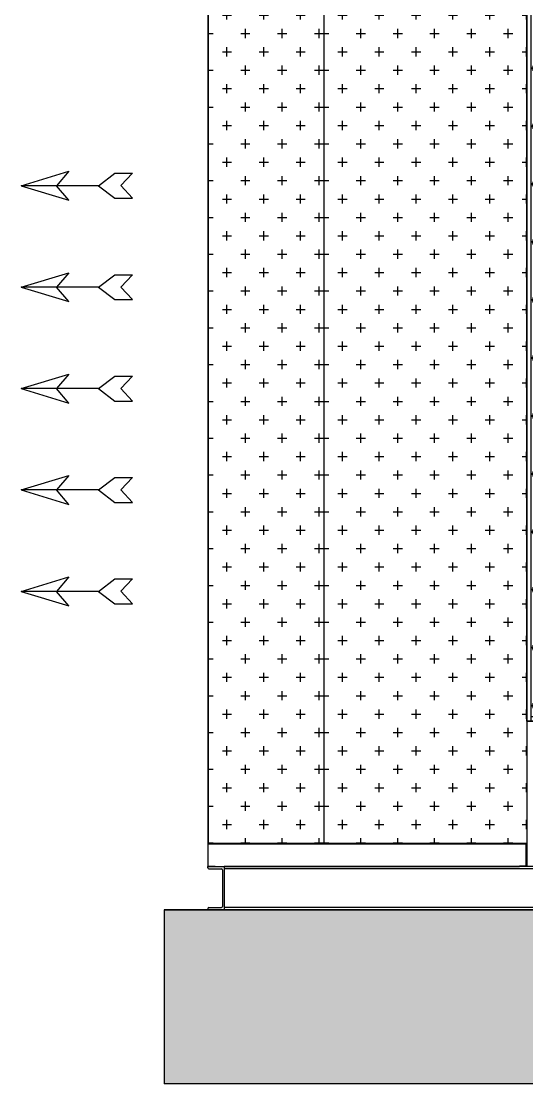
# Model space of a CAD drawing. Header units: millimetres. Extents: x 3347 to 35460, y 2813 to 25521.
# Drawn here: x 12756 to 14499, y 9870 to 13538 of the extents above; entities that cross this region are included whole.
import ezdxf

# ---------------------------------------------------------------- set-up
doc = ezdxf.new("R2010")
doc.units = ezdxf.units.MM
doc.linetypes.add('CENTER', pattern=[2, 1.25, -0.25, 0.25, -0.25])
for name, color, linetype in [('center', 1, 'CENTER'), ('냉각탑_dim', 1, 'Continuous'), ('냉각탑_찬넬방진', 1, 'Continuous')]:
    doc.layers.add(name, color=color, linetype=linetype)

# ---------------------------------------------------------------- blocks, each defined once
blk = doc.blocks.new('화살표 IN OUT')
at = {"layer": '냉각탑_dim'}
for p, q in [((-322.7, 43), (-383.9, 43)), ((-343.1, 0.5), (-383.9, 43)), ((-266.4, 0), (-322.7, 43)), ((-163.5, 50), (-121.5, 0)), ((0, 0), (-163.5, 50)), ((-383.9, -43), (-343.1, 0.5)), ((-266.4, 0), (-322.7, -43)), ((-266.4, 0), (0, 0)), ((-163.5, -50), (-121.5, 0)), ((0, 0), (-163.5, -50)), ((-322.7, -43), (-383.9, -43))]:
    blk.add_line(p, q, dxfattribs=at)
blk = doc.blocks.new('A$C7585302F')
for p, q in [((0, 9.5), (0, 2715.5)), ((0, 9.5), (0, 2715.5)), ((1100, 2715.5), (0, 2715.5)), ((0, 9.5), (0, 2715.5)), ((0, 9.5), (0, 2715.5)), ((0, 2715.5), (42, 2715.5)), ((15, 9.5), (15, 2715.5)), ((1085, 9.5), (1085, 2715.5)), ((1100, 9.5), (1100, 2715.5)), ((1100, 9.5), (1100, 2715.5)), ((1085, 2700.5), (15, 2700.5)), ((0, 39.5), (0, 9.5)), ((1100, 39.5), (1100, 9.5)), ((1100, 9.5), (0, 9.5)), ((0, 9.5), (42, 9.5)), ((985, 24.5), (15, 24.5)), ((985, 9.5), (985, 24.5)), ((1055, 11.5), (985, 11.5)), ((1055, 9.5), (1055, 24.5)), ((1085, 24.5), (1055, 24.5))]:
    blk.add_line(p, q)
for centre, radius in [((21, 2662.5), 4.5), ((21, 2662.5), 4.5), ((21, 2462.5), 3), ((21, 2262.5), 3), ((21, 2062.5), 3), ((21, 1862.5), 3), ((21, 1662.5), 3), ((21, 1462.5), 3), ((21, 1262.5), 3), ((21, 1062.5), 3), ((21, 862.5), 3), ((21, 662.5), 3), ((21, 462.5), 3), ((21, 262.5), 3), ((21, 62.5), 3)]:
    blk.add_circle(centre, radius)
at = {"layer": 'center'}
for p, q in [((50, 2723.5), (50, 2706.5)), ((250, 2723.5), (250, 2706.5)), ((450, 2723.5), (450, 2706.5)), ((650, 2723.5), (650, 2706.5)), ((850, 2723.5), (850, 2706.5)), ((1050, 2723.5), (1050, 2706.5)), ((29.5, 2662.5), (12.5, 2662.5)), ((21, 2671), (21, 2654)), ((29.5, 2462.5), (12.5, 2462.5)), ((21, 2471), (21, 2454)), ((29.5, 2262.5), (12.5, 2262.5)), ((21, 2271), (21, 2254)), ((29.5, 2062.5), (12.5, 2062.5)), ((21, 2071), (21, 2054)), ((21, 1871), (21, 1854)), ((29.5, 1862.5), (12.5, 1862.5)), ((29.5, 1662.5), (12.5, 1662.5)), ((21, 1671), (21, 1654)), ((21, 1471), (21, 1454)), ((29.5, 1462.5), (12.5, 1462.5)), ((29.5, 1262.5), (12.5, 1262.5)), ((21, 1271), (21, 1254)), ((21, 1071), (21, 1054)), ((29.5, 1062.5), (12.5, 1062.5)), ((29.5, 862.5), (12.5, 862.5)), ((21, 871), (21, 854)), ((29.5, 662.5), (12.5, 662.5)), ((21, 671), (21, 654)), ((29.5, 462.5), (12.5, 462.5)), ((21, 471), (21, 454)), ((29.5, 262.5), (12.5, 262.5)), ((21, 271), (21, 254)), ((29.5, 62.5), (12.5, 62.5)), ((21, 71), (21, 54)), ((50, 17), (50, 0)), ((250, 17), (250, 0)), ((450, 17), (450, 0)), ((650, 17), (650, 0)), ((850, 17), (850, 0)), ((1050, 17), (1050, 0))]:
    blk.add_line(p, q, dxfattribs=at)
blk = doc.blocks.new('1')
h = blk.add_hatch()
h.set_pattern_fill('CROSS', color=5, scale=10)
h.set_pattern_definition([(0, (-669811.015, 25116.09), (63.5, 63.5), [31.75, -95.25]), (90, (-669795.14, 25100.22), (-63.5, 63.5), [31.75, -95.25])])
h.paths.add_polyline_path([(13798.7, 14178.3), (13400.3, 14178.3), (13400.3, 10700.3), (13798.7, 10700.3)])
h = blk.add_hatch()
h.set_pattern_fill('CROSS', color=5, scale=10)
h.set_pattern_definition([(0, (-669412.615, 25116.09), (63.5, 63.5), [31.75, -95.25]), (90, (-669396.74, 25100.22), (-63.5, 63.5), [31.75, -95.25])])
h.paths.add_polyline_path([(14498.7, 14178.3), (13798.7, 14178.3), (13798.7, 10700.3), (14498.7, 10700.3)])
for p, q in [((13398.7, 14220.3), (13398.7, 10620.3)), ((14498.7, 14220.3), (14498.7, 10620.3)), ((13400.3, 14178.3), (13400.3, 10700.3)), ((13798.7, 14179.9), (13798.7, 10698.7)), ((13400.3, 10700.3), (14498.7, 10700.3)), ((13400.3, 10698.7), (14497.1, 10698.7)), ((13400.3, 10621.9), (13400.3, 10698.7)), ((14497.1, 10621.9), (14497.1, 10698.7)), ((13423.7, 10621.9), (13423.7, 10620.3)), ((13423.7, 10620.3), (14473.7, 10620.3)), ((14473.7, 10621.9), (14473.7, 10620.3))]:
    blk.add_line(p, q)
at = {"ltscale": 500}
for p, q in [((13398.7, 10620.3), (13423.7, 10620.3)), ((13400.3, 10621.9), (13423.7, 10621.9)), ((14497.1, 10621.9), (14473.7, 10621.9)), ((14498.7, 10620.3), (14473.7, 10620.3))]:
    blk.add_line(p, q, dxfattribs=at)
at = {"layer": '냉각탑_찬넬방진', "ltscale": 150}
for p, q in [((13398.7, 10615.3), (13398.7, 10620.3)), ((13398.7, 10620.3), (13455.1, 10620.3)), ((13402.1, 10611.9), (13446.1, 10611.9)), ((13449.5, 10608.4), (13449.5, 10482)), ((13455.1, 10620.3), (13455.1, 10470.3)), ((13398.7, 10475.3), (13398.7, 10470.3)), ((13402.1, 10478.7), (13446.1, 10478.7))]:
    blk.add_line(p, q, dxfattribs=at)
at = {"layer": '냉각탑_찬넬방진', "ltscale": 30}
for p, q in [((16898.2, 10620.2), (13455.1, 10620.2)), ((16898.2, 10611.8), (13455.1, 10611.8)), ((20542.2, 10470.2), (13248.7, 10470.3)), ((20542.2, 10478.6), (13455.1, 10478.6))]:
    blk.add_line(p, q, dxfattribs=at)
at = {"layer": '냉각탑_찬넬방진', "ltscale": 150}
for centre, start, end in [((13402.1, 10615.3), 180, 270), ((13446.1, 10608.6), 0, 90), ((13402.1, 10475.3), 90, 180), ((13446.1, 10482), 270, 0)]:
    blk.add_arc(centre, 3.39, start, end, dxfattribs=at)
at = {"color": 7}
blk.add_blockref('A$C7585302F', (14498.7, 11112.8), dxfattribs=at)

msp = doc.modelspace()

# ---------------------------------------------------------------- hatches: boundary and pattern name
h = msp.add_hatch()
h.set_pattern_fill('AR-CONC', color=4)
h.set_pattern_definition([(50, (-314631.3, -191839.03), (182.18467, -15.939086), [19.05, -209.55]), (355, (-314631.3, -191839.03), (-35.24342, 191.056845), [15.24, -167.64058]), (100.451445, (-314616.12, -191840.35), (146.94125, 175.11775), [16.19001, -178.090245]), (46.1842, (-314631.3, -191788.23), (271.07904, -42.04233), [28.575, -314.325]), (96.63556, (-314608.7, -191791.73), (237.40413, 247.42612), [24.28502, -267.1356]), (351.18415, (-314631.3, -191788.23), (237.40413, 247.42612), [22.85997, -251.45973]), (21, (-314605.9, -191800.93), (151.61439, -102.2652), [19.05, -209.55]), (326, (-314605.9, -191800.93), (61.80203, 184.18797), [15.24, -167.64]), (71.451445, (-314593.27, -191809.45), (213.41642, 81.92277), [16.19001, -178.08994]), (37.5, (-314631.3, -191839.026), (3.088603, 84.555039), [0, -165.608, 0, -170.18, 0, -168.275]), (7.5, (-314631.3, -191839.03), (66.819663, 100.180575), [0, -97.028, 0, -161.798, 0, -64.135]), (327.5, (-314687.94, -191839.026), (135.590595, -5.728744), [0, -63.5, 0, -198.12, 0, -262.89]), (317.5, (-314713.34, -191839.03), (148.12918, 25.42649), [0, -82.55, 0, -131.572, 0, -186.69])])
h.paths.add_polyline_path([(13248.7, 9870.3), (20748.7, 9870.3), (20748.7, 10470.3), (13248.7, 10470.3)])

# ---------------------------------------------------------------- linework, layer by layer
at = {"ltscale": 500}
msp.add_line((13248.7, 10470.3), (13248.7, 9870.3), dxfattribs=at)
at = {"ltscale": 500, "elevation": 0}
msp.add_lwpolyline([(13248.7, 10470.3), (20748.7, 10470.3), (20748.7, 9870.3), (13248.7, 9870.3)], dxfattribs=at)

# ---------------------------------------------------------------- block references
msp.add_blockref('1', (0, 0))
at = {"layer": '냉각탑_dim', "xscale": -1}
for p in [(12755.6, 12969.8), (12755.6, 12619.8), (12755.6, 12269.8), (12755.6, 11919.8), (12755.6, 11569.8)]:
    msp.add_blockref('화살표 IN OUT', p, dxfattribs=at)

doc.saveas('drawing.dxf')
